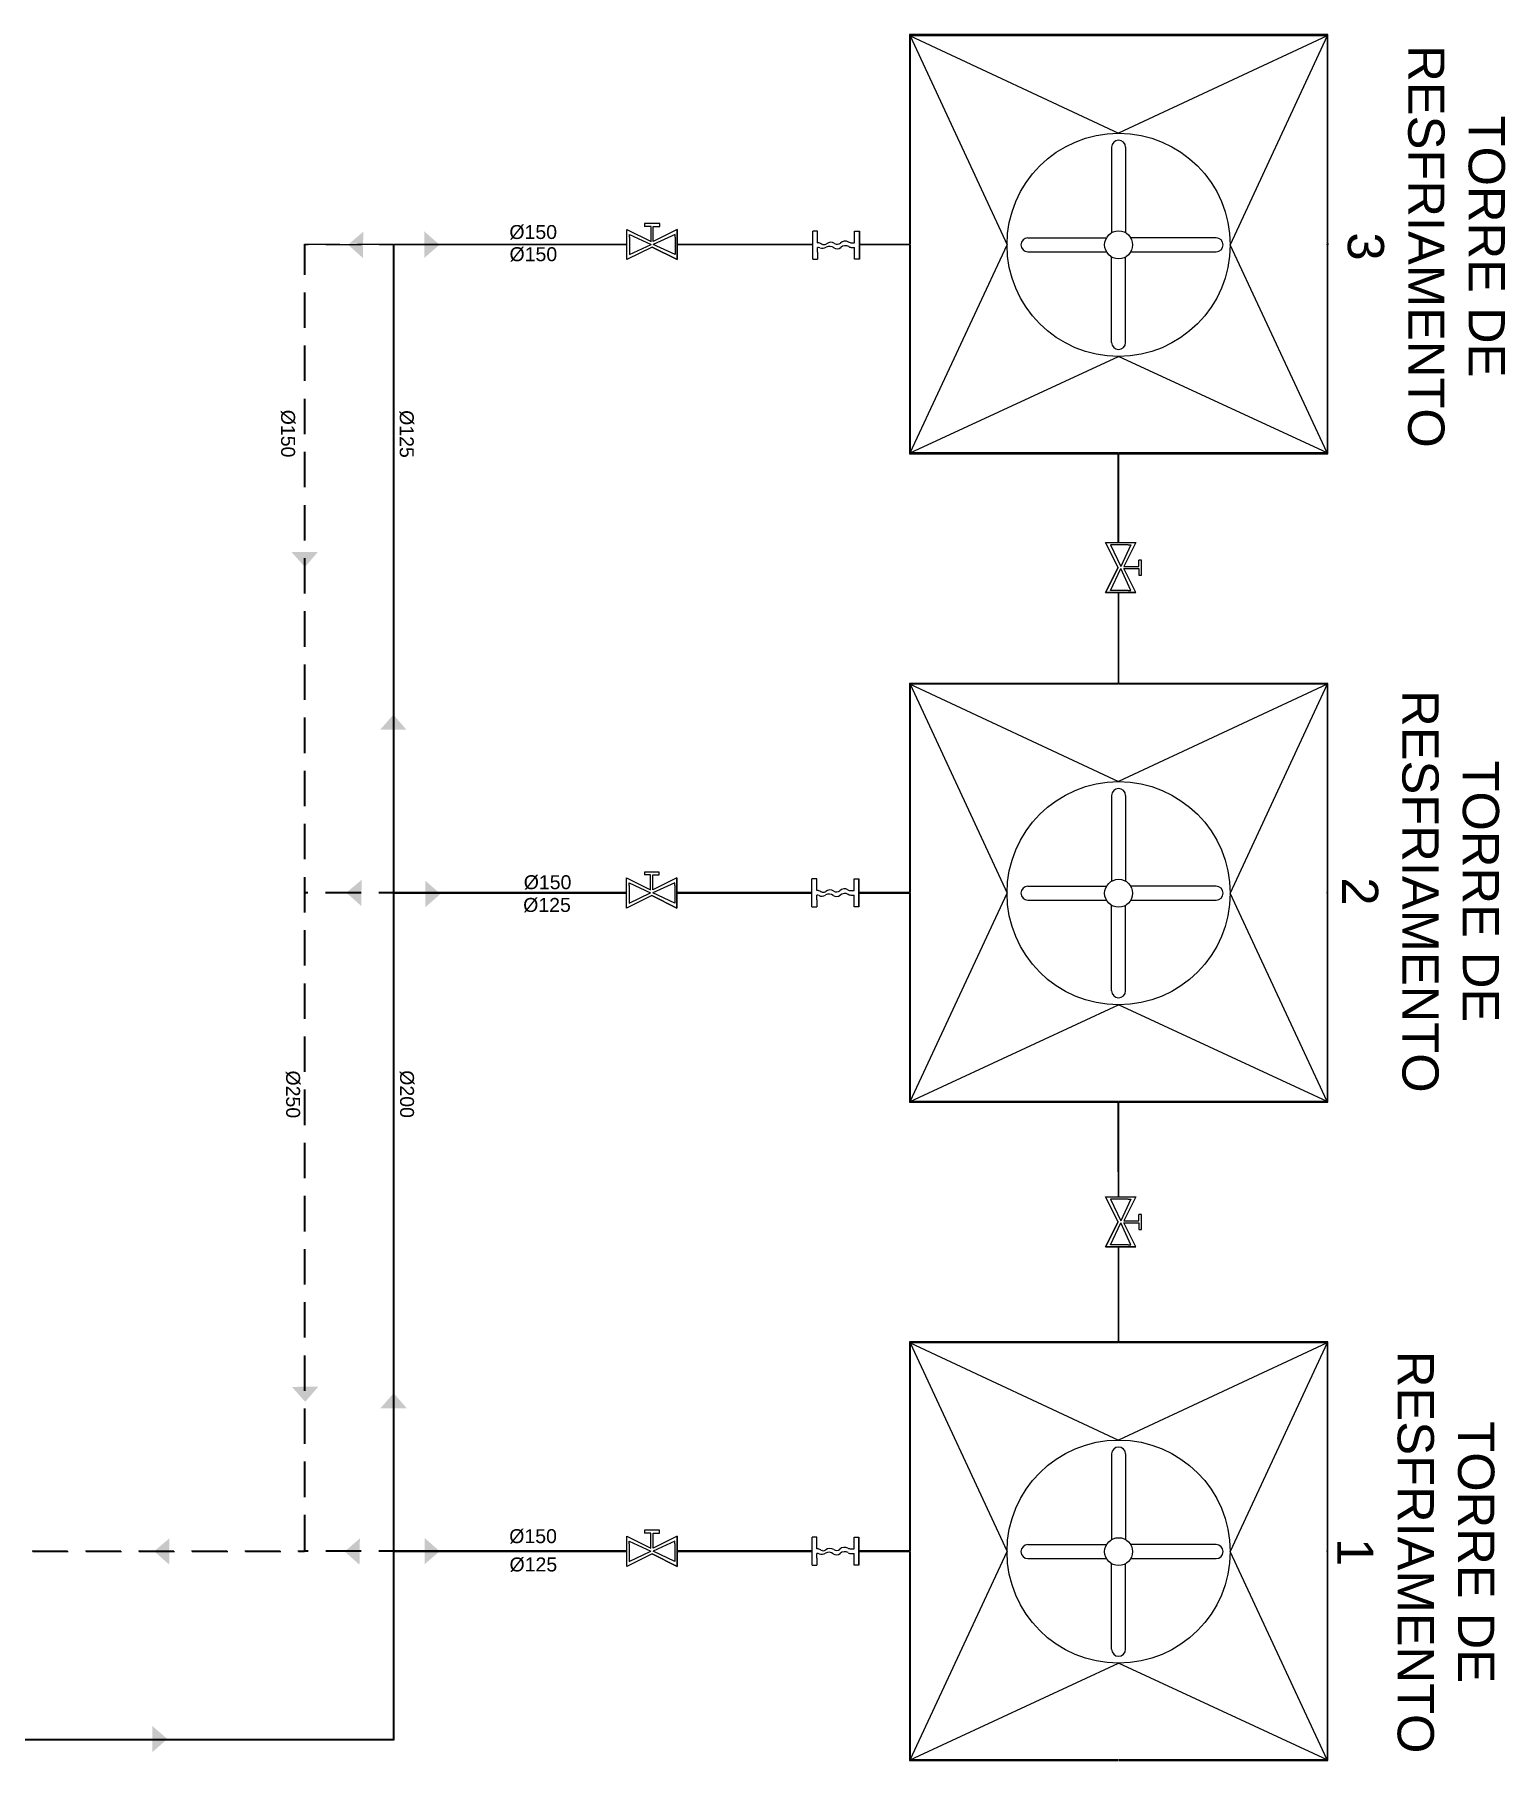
# Model space of a CAD drawing. Header units: millimetres. Extents: x -3738 to 3262, y -1370 to 2506.
# Drawn here: x 1637 to 2692, y -438 to 799 of the extents above; entities that cross this region are included whole.
import ezdxf

# ---------------------------------------------------------------- set-up
doc = ezdxf.new("R2010")
doc.units = ezdxf.units.MM
doc.linetypes.add('DASHEDX2', pattern=[38.1, 25.4, -12.7])
doc.styles.get("Standard").update_dxf_attribs({"font": 'arial.ttf'})

msp = doc.modelspace()

# ---------------------------------------------------------------- hatches: boundary and pattern name
h = msp.add_hatch(color=256)
h.set_gradient(color2=(0, 0, 0), tint=1)
h.paths.add_polyline_path([(1873.2, 657.5), (1862.3, 648.2), (1873, 638.6), (1873.1, 647.4)])
h = msp.add_hatch(color=256)
h.set_gradient(color2=(0, 0, 0), tint=1)
h.paths.add_polyline_path([(1917.1, 638.8), (1927.9, 648.2), (1917.1, 657.7), (1917.1, 648.9)])
h = msp.add_hatch(color=256)
h.set_gradient(color2=(0, 0, 0), tint=1)
h.paths.add_polyline_path([(1821.8, 427.8), (1831.4, 417.1), (1840.7, 428), (1831.9, 428)])
h = msp.add_hatch(color=256)
h.set_gradient(color2=(0, 0, 0), tint=1)
h.paths.add_polyline_path([(1894.1, 300.5), (1904.2, 300.5), (1894.8, 311.3), (1885.3, 300.5)])
h = msp.add_hatch(color=256)
h.set_gradient(color2=(0, 0, 0), tint=1)
h.paths.add_polyline_path([(1872.1, 193), (1861.1, 183.7), (1871.8, 174.1), (1871.9, 182.9)])
h = msp.add_hatch(color=256)
h.set_gradient(color2=(0, 0, 0), tint=1)
h.paths.add_polyline_path([(1917.8, 173.3), (1928.6, 182.8), (1917.8, 192.2), (1917.8, 183.4)])
h = msp.add_hatch(color=256)
h.set_gradient(color2=(0, 0, 0), tint=1)
h.paths.add_polyline_path([(1822, -170.6), (1831.6, -181.3), (1841, -170.4), (1832.2, -170.5)])
h = msp.add_hatch(color=256)
h.set_gradient(color2=(0, 0, 0), tint=1)
h.paths.add_polyline_path([(1894.3, -185.9), (1904.4, -185.9), (1895, -175.1), (1885.5, -185.9)])
h = msp.add_hatch(color=256)
h.set_gradient(color2=(0, 0, 0), tint=1)
h.paths.add_polyline_path([(1734.2, -279.1), (1723.3, -288.4), (1734, -298), (1734.1, -289.2)])
h = msp.add_hatch(color=256)
h.set_gradient(color2=(0, 0, 0), tint=1)
h.paths.add_polyline_path([(1870.8, -279.2), (1859.9, -288.6), (1870.5, -298.1), (1870.6, -289.4)])
h = msp.add_hatch(color=256)
h.set_gradient(color2=(0, 0, 0), tint=1)
h.paths.add_polyline_path([(1917.2, -297.8), (1928, -288.4), (1917.2, -278.9), (1917.2, -287.7)])
h = msp.add_hatch(color=256)
h.set_gradient(color2=(0, 0, 0), tint=1)
h.paths.add_polyline_path([(1721.9, -432.5), (1732.7, -423), (1721.9, -413.6), (1721.9, -422.3)])

# ---------------------------------------------------------------- linework, layer by layer
for p, q in [((2265.4, 797.9), (2265.4, 648.6)), ((2564.4, 797.9), (2265.4, 797.9)), ((2265.4, 797.9), (2334.9, 648.1)), ((2265.4, 797.9), (2414.9, 728.1)), ((2564.4, 797.9), (2414.9, 728.1)), ((2564.4, 797.9), (2494.9, 648.1)), ((2564.4, 797.9), (2564.4, 648.6)), ((2409.9, 718.1), (2409.9, 656.8)), ((2419.9, 718.1), (2419.9, 656.8)), ((2062.3, 655.5), (2062.3, 659.1)), ((2062.3, 637.5), (2062.3, 659.1)), ((2062.3, 659.1), (2079.6, 650.5)), ((2085.8, 663.3), (2075, 663.3)), ((2075, 663.3), (2075, 661.3)), ((2079.6, 661.3), (2075, 661.3)), ((2079.6, 657.3), (2079.6, 661.3)), ((2079.6, 650.5), (2079.6, 657.3)), ((2081.2, 657.3), (2081.2, 661.3)), ((2081.2, 661.3), (2085.8, 661.3)), ((2098.4, 659.1), (2081.2, 650.6)), ((2081.2, 650.6), (2081.2, 657.3)), ((2085.8, 661.3), (2085.8, 663.3)), ((2098.4, 655.5), (2098.4, 659.1)), ((2098.4, 659.1), (2098.4, 637.5)), ((2195.5, 654.6), (2195.5, 657.9)), ((2195.5, 637.8), (2195.5, 657.9)), ((2198.9, 657.9), (2195.5, 657.9)), ((2198.9, 652.9), (2198.9, 657.9)), ((2225.6, 649.6), (2225.6, 657.9)), ((2225.6, 657.9), (2229, 657.9)), ((2229, 654.6), (2229, 657.9)), ((2229, 657.9), (2229, 637.8)), ((2062.3, 637.5), (2062.3, 655.5)), ((2080.4, 646.5), (2062.3, 637.5)), ((2080.4, 646.5), (2062.3, 637.5)), ((2064.1, 653.7), (2064.1, 655.5)), ((2064.1, 655.5), (2079.6, 648.3)), ((2064.1, 653.7), (2064.1, 642.9)), ((2064.1, 641.1), (2079.6, 648.3)), ((2080.4, 646.5), (2098.4, 637.5)), ((2098.4, 637.5), (2080.4, 646.5)), ((2096.8, 655.5), (2081.2, 648.3)), ((2096.8, 641.1), (2081.2, 648.3)), ((2096.8, 653.7), (2096.8, 655.5)), ((2096.8, 653.7), (2096.8, 642.9)), ((2098.4, 637.5), (2098.4, 655.5)), ((2195.5, 637.8), (2195.5, 654.6)), ((2198.9, 649.6), (2198.9, 652.9)), ((2198.9, 649.6), (2199.1, 649.6)), ((2198.9, 642.9), (2198.9, 646.2)), ((2198.9, 646.2), (2198.9, 646.2)), ((2202.6, 648.4), (2202.6, 648.4)), ((2223.5, 649.6), (2225.6, 649.6)), ((2223.8, 646.2), (2225.6, 646.2)), ((2225.6, 637.8), (2225.6, 646.2)), ((2229, 637.8), (2229, 654.6)), ((2264.9, 649.1), (2264.9, 648.6)), ((2264.9, 648.6), (2265.4, 648.6)), ((2264.9, 648.1), (2265.4, 648.1)), ((2265.4, 498.9), (2334.9, 648.1)), ((2265.4, 648.1), (2265.4, 498.9)), ((2349.9, 653.1), (2406.2, 653.1)), ((2484.9, 653.1), (2423.5, 653.1)), ((2564.4, 498.9), (2494.9, 648.1)), ((2564.4, 648.1), (2564.4, 648.6)), ((2564.4, 648.1), (2564.4, 498.9)), ((2564.9, 649.1), (2564.9, 648.1)), ((2062.3, 637.5), (2062.3, 641.1)), ((2064.1, 642.9), (2064.1, 641.1)), ((2096.8, 642.9), (2096.8, 641.1)), ((2098.4, 637.5), (2098.4, 641.1)), ((2195.5, 637.8), (2195.5, 641.2)), ((2195.5, 637.8), (2198.9, 637.8)), ((2198.9, 642.9), (2198.9, 637.8)), ((2229, 637.8), (2225.6, 637.8)), ((2229, 637.8), (2229, 641.2)), ((2349.9, 643.1), (2406.2, 643.1)), ((2409.9, 578.1), (2409.9, 639.5)), ((2419.9, 578.1), (2419.9, 639.5)), ((2423.5, 643.1), (2484.9, 643.1)), ((2265.4, 498.9), (2414.9, 568.1)), ((2564.4, 498.9), (2414.9, 568.1)), ((2414.6, 498.9), (2265.4, 498.9)), ((2414.6, 498.4), (2414.6, 498.9)), ((2414.6, 434.8), (2414.6, 498.9)), ((2414.6, 448.4), (2414.6, 498.4)), ((2564.4, 498.9), (2415.1, 498.9)), ((2415.1, 498.4), (2415.1, 498.9)), ((2415.1, 448.4), (2415.1, 498.4)), ((2414.6, 448.4), (2414.6, 434.8)), ((2415.1, 434.8), (2415.1, 448.4)), ((2414.6, 416.8), (2405.6, 434.8)), ((2405.6, 434.8), (2423.6, 434.8)), ((2405.6, 434.8), (2409.2, 434.8)), ((2414.6, 416.8), (2405.6, 434.8)), ((2405.6, 434.8), (2427.2, 434.8)), ((2427.2, 434.8), (2418.6, 417.6)), ((2423.6, 434.8), (2427.2, 434.8)), ((2411, 433), (2409.2, 433)), ((2409.2, 433), (2416.4, 417.6)), ((2421.8, 433), (2411, 433)), ((2423.6, 433), (2416.4, 417.6)), ((2421.8, 433), (2423.6, 433)), ((2429.4, 417.6), (2429.4, 422.1)), ((2431.4, 422.1), (2429.4, 422.1)), ((2431.4, 411.4), (2431.4, 422.1)), ((2414.6, 416.8), (2405.6, 398.8)), ((2405.6, 398.8), (2414.6, 416.8)), ((2409.2, 400.4), (2416.4, 416)), ((2423.6, 400.4), (2416.4, 416)), ((2418.6, 417.6), (2425.4, 417.6)), ((2418.7, 416), (2425.4, 416)), ((2427.2, 398.8), (2418.7, 416)), ((2425.4, 417.6), (2429.4, 417.6)), ((2425.4, 416), (2429.4, 416)), ((2429.4, 416), (2429.4, 411.4)), ((2429.4, 411.4), (2431.4, 411.4)), ((2405.6, 398.8), (2423.6, 398.8)), ((2405.6, 398.8), (2409.2, 398.8)), ((2427.2, 398.8), (2405.6, 398.8)), ((2411, 400.4), (2409.2, 400.4)), ((2421.8, 400.4), (2411, 400.4)), ((2414.6, 398.8), (2414.6, 333.6)), ((2415.1, 333.6), (2415.1, 398.8)), ((2421.8, 400.4), (2423.6, 400.4)), ((2423.6, 398.8), (2427.2, 398.8)), ((2265.4, 333.1), (2265.4, 183.8)), ((2414.6, 333.1), (2265.4, 333.1)), ((2265.4, 333.1), (2334.9, 183.3)), ((2265.4, 333.1), (2414.9, 263.3)), ((2414.6, 333.6), (2414.6, 333.1)), ((2564.4, 333.1), (2414.9, 263.3)), ((2415.1, 333.6), (2415.1, 333.1)), ((2564.4, 333.1), (2415.1, 333.1)), ((2564.4, 333.1), (2494.9, 183.3)), ((2564.4, 333.1), (2564.4, 183.8)), ((2409.9, 253.3), (2409.9, 192)), ((2419.9, 253.3), (2419.9, 192)), ((2085.5, 198.5), (2074.8, 198.5)), ((2074.8, 198.5), (2074.8, 196.5)), ((2085.5, 196.5), (2085.5, 198.5)), ((2062.1, 190.7), (2062.1, 194.3)), ((2062.1, 172.6), (2062.1, 194.3)), ((2062.1, 194.3), (2079.3, 185.7)), ((2062.1, 172.6), (2062.1, 190.7)), ((2063.9, 188.9), (2063.9, 190.7)), ((2063.9, 190.7), (2079.3, 183.5)), ((2063.9, 188.9), (2063.9, 178)), ((2079.3, 196.5), (2074.8, 196.5)), ((2079.3, 192.5), (2079.3, 196.5)), ((2079.3, 185.7), (2079.3, 192.5)), ((2080.9, 192.5), (2080.9, 196.5)), ((2080.9, 196.5), (2085.5, 196.5)), ((2098.1, 194.3), (2080.9, 185.7)), ((2080.9, 185.7), (2080.9, 192.5)), ((2096.6, 190.7), (2080.9, 183.5)), ((2096.6, 188.9), (2096.6, 190.7)), ((2096.6, 188.9), (2096.6, 178)), ((2098.1, 190.7), (2098.1, 194.3)), ((2098.1, 194.3), (2098.1, 172.6)), ((2098.1, 172.6), (2098.1, 190.7)), ((2195, 190.2), (2195, 193.6)), ((2195, 173.5), (2195, 193.6)), ((2198.4, 193.6), (2195, 193.6)), ((2195, 173.5), (2195, 190.2)), ((2198.4, 188.6), (2198.4, 193.6)), ((2198.4, 185.2), (2198.4, 188.6)), ((2225.2, 185.2), (2225.2, 193.6)), ((2225.2, 193.6), (2228.5, 193.6)), ((2228.5, 190.2), (2228.5, 193.6)), ((2228.5, 193.6), (2228.5, 173.5)), ((2228.5, 173.5), (2228.5, 190.2)), ((2349.9, 188.3), (2406.2, 188.3)), ((2484.9, 188.3), (2423.5, 188.3)), ((2080.1, 181.6), (2062.1, 172.6)), ((2080.1, 181.6), (2062.1, 172.6)), ((2062.1, 172.6), (2062.1, 176.2)), ((2063.9, 176.2), (2079.3, 183.5)), ((2063.9, 178), (2063.9, 176.2)), ((2080.1, 181.6), (2098.1, 172.6)), ((2098.1, 172.6), (2080.1, 181.6)), ((2096.6, 176.2), (2080.9, 183.5)), ((2096.6, 178), (2096.6, 176.2)), ((2098.1, 172.6), (2098.1, 176.2)), ((2195, 173.5), (2195, 176.9)), ((2195, 173.5), (2198.4, 173.5)), ((2198.4, 185.2), (2198.6, 185.2)), ((2198.4, 178.5), (2198.4, 181.9)), ((2198.4, 181.9), (2198.4, 181.9)), ((2198.4, 178.5), (2198.4, 173.5)), ((2202.1, 184.1), (2202.1, 184.1)), ((2223.1, 185.2), (2225.2, 185.2)), ((2223.4, 181.9), (2225.2, 181.9)), ((2225.2, 173.5), (2225.2, 181.9)), ((2228.5, 173.5), (2225.2, 173.5)), ((2228.5, 173.5), (2228.5, 176.9)), ((2264.9, 183.8), (2265.4, 183.8)), ((2264.9, 183.3), (2265.4, 183.3)), ((2265.4, 34.1), (2334.9, 183.3)), ((2265.4, 183.3), (2265.4, 34.1)), ((2349.9, 178.3), (2406.2, 178.3)), ((2409.9, 113.3), (2409.9, 174.6)), ((2419.9, 113.3), (2419.9, 174.6)), ((2423.5, 178.3), (2484.9, 178.3)), ((2564.4, 34.1), (2494.9, 183.3)), ((2564.4, 183.3), (2564.4, 183.8)), ((2564.4, 183.3), (2564.4, 34.1)), ((2564.9, 183.3), (2564.9, 183.8)), ((2265.4, 34.1), (2414.9, 103.3)), ((2564.4, 34.1), (2414.9, 103.3)), ((2414.6, 34.1), (2265.4, 34.1)), ((2414.6, 33.6), (2414.6, 34.1)), ((2414.6, -16.4), (2414.6, 33.6)), ((2564.4, 34.1), (2415.1, 34.1)), ((2415.1, 33.6), (2415.1, 34.1)), ((2415.1, -16.4), (2415.1, 33.6)), ((2414.6, -16.4), (2414.6, -34.3)), ((2415.1, -34.3), (2415.1, -16.4)), ((2414.6, -52.3), (2405.6, -34.3)), ((2405.6, -34.3), (2423.6, -34.3)), ((2405.6, -34.3), (2409.2, -34.3)), ((2414.6, -52.3), (2405.6, -34.3)), ((2405.6, -34.3), (2427.2, -34.3)), ((2411, -36.1), (2409.2, -36.1)), ((2409.2, -36.1), (2416.4, -51.5)), ((2421.8, -36.1), (2411, -36.1)), ((2423.6, -36.1), (2416.4, -51.5)), ((2427.2, -34.3), (2418.6, -51.5)), ((2421.8, -36.1), (2423.6, -36.1)), ((2423.6, -34.3), (2427.2, -34.3)), ((2429.4, -51.5), (2429.4, -47)), ((2431.4, -47), (2429.4, -47)), ((2431.4, -57.7), (2431.4, -47)), ((2414.6, -52.3), (2405.6, -70.3)), ((2405.6, -70.3), (2414.6, -52.3)), ((2409.2, -68.8), (2416.4, -53.1)), ((2423.6, -68.8), (2416.4, -53.1)), ((2418.6, -51.5), (2425.4, -51.5)), ((2418.7, -53.1), (2425.4, -53.1)), ((2427.2, -70.3), (2418.7, -53.1)), ((2425.4, -51.5), (2429.4, -51.5)), ((2425.4, -53.1), (2429.4, -53.1)), ((2429.4, -53.1), (2429.4, -57.7)), ((2429.4, -57.7), (2431.4, -57.7)), ((2405.6, -70.3), (2423.6, -70.3)), ((2405.6, -70.3), (2409.2, -70.3)), ((2427.2, -70.3), (2405.6, -70.3)), ((2411, -68.8), (2409.2, -68.8)), ((2421.8, -68.8), (2411, -68.8)), ((2414.6, -70.3), (2414.6, -138.4)), ((2415.1, -138.4), (2415.1, -70.3)), ((2421.8, -68.8), (2423.6, -68.8)), ((2423.6, -70.3), (2427.2, -70.3)), ((2265.4, -138.9), (2265.4, -288.2)), ((2414.6, -138.9), (2265.4, -138.9)), ((2265.4, -138.9), (2334.9, -288.7)), ((2265.4, -138.9), (2414.9, -208.7)), ((2414.6, -138.4), (2414.6, -138.9)), ((2564.4, -138.9), (2414.9, -208.7)), ((2415.1, -138.4), (2415.1, -138.9)), ((2415.1, -138.4), (2415.1, -138.4)), ((2564.4, -138.9), (2415.1, -138.9)), ((2564.4, -138.9), (2494.9, -288.7)), ((2564.4, -138.9), (2564.4, -288.2)), ((2409.9, -218.7), (2409.9, -280)), ((2419.9, -218.7), (2419.9, -280)), ((2062.2, -281.2), (2062.2, -277.6)), ((2062.2, -299.3), (2062.2, -277.6)), ((2062.2, -277.6), (2079.5, -286.2)), ((2062.2, -299.3), (2062.2, -281.2)), ((2064, -283), (2064, -281.2)), ((2064, -281.2), (2079.5, -288.4)), ((2064, -283), (2064, -293.9)), ((2085.7, -273.4), (2074.9, -273.4)), ((2074.9, -273.4), (2074.9, -275.4)), ((2079.5, -275.4), (2074.9, -275.4)), ((2079.5, -279.4), (2079.5, -275.4)), ((2079.5, -286.2), (2079.5, -279.4)), ((2081.1, -279.4), (2081.1, -275.4)), ((2081.1, -275.4), (2085.7, -275.4)), ((2098.3, -277.6), (2081.1, -286.2)), ((2081.1, -286.2), (2081.1, -279.4)), ((2096.7, -281.2), (2081.1, -288.4)), ((2085.7, -275.4), (2085.7, -273.4)), ((2096.7, -283), (2096.7, -281.2)), ((2096.7, -283), (2096.7, -293.9)), ((2098.3, -281.2), (2098.3, -277.6)), ((2098.3, -277.6), (2098.3, -299.3)), ((2098.3, -299.3), (2098.3, -281.2)), ((2195.1, -281.7), (2195.1, -278.4)), ((2195.1, -298.4), (2195.1, -278.4)), ((2198.4, -278.4), (2195.1, -278.4)), ((2195.1, -298.4), (2195.1, -281.7)), ((2198.4, -283.4), (2198.4, -278.4)), ((2198.4, -286.7), (2198.4, -283.4)), ((2225.2, -286.7), (2225.2, -278.4)), ((2225.2, -278.4), (2228.5, -278.4)), ((2228.5, -281.7), (2228.5, -278.4)), ((2228.5, -278.4), (2228.5, -298.4)), ((2228.5, -298.4), (2228.5, -281.7)), ((2349.9, -283.7), (2406.2, -283.7)), ((2484.9, -283.7), (2423.5, -283.7)), ((2080.3, -290.3), (2062.2, -299.3)), ((2080.3, -290.3), (2062.2, -299.3)), ((2062.2, -299.3), (2062.2, -295.7)), ((2064, -295.7), (2079.5, -288.4)), ((2064, -293.9), (2064, -295.7)), ((2080.3, -290.3), (2098.3, -299.3)), ((2098.3, -299.3), (2080.3, -290.3)), ((2096.7, -295.7), (2081.1, -288.4)), ((2096.7, -293.9), (2096.7, -295.7)), ((2098.3, -299.3), (2098.3, -295.7)), ((2195.1, -298.4), (2195.1, -295.1)), ((2198.4, -286.7), (2198.6, -286.7)), ((2198.4, -293.4), (2198.4, -290.1)), ((2198.4, -290.1), (2198.5, -290.1)), ((2198.4, -293.4), (2198.4, -298.4)), ((2202.2, -287.9), (2202.1, -287.9)), ((2223.1, -286.7), (2225.2, -286.7)), ((2223.4, -290.1), (2225.2, -290.1)), ((2225.2, -298.4), (2225.2, -290.1)), ((2228.5, -298.4), (2228.5, -295.1)), ((2265.4, -288.2), (2264.9, -288.2)), ((2265.4, -288.7), (2265.4, -437.9)), ((2265.4, -437.9), (2334.9, -288.7)), ((2349.9, -293.7), (2406.2, -293.7)), ((2423.5, -293.7), (2484.9, -293.7)), ((2564.4, -437.9), (2494.9, -288.7)), ((2564.4, -288.7), (2564.4, -288.2)), ((2564.4, -288.7), (2564.4, -437.9)), ((2564.9, -288.7), (2564.9, -288.2)), ((2195.1, -298.4), (2198.4, -298.4)), ((2228.5, -298.4), (2225.2, -298.4)), ((2409.9, -358.7), (2409.9, -297.3)), ((2419.9, -358.7), (2419.9, -297.3)), ((2265.4, -437.9), (2414.9, -368.7)), ((2564.4, -437.9), (2414.9, -368.7)), ((2414.6, -437.9), (2265.4, -437.9)), ((2564.4, -437.9), (2415.1, -437.9))]:
    msp.add_line(p, q)
at = {"color": 1, "linetype": 'DASHEDX2'}
for p, q in [((1831, -287.7), (1831, 648.6)), ((1831, 648.6), (2062.3, 648.6)), ((1831.5, -287.7), (1831.5, 648.1)), ((2062.3, 648.1), (1831.5, 648.1)), ((2098.4, 648.6), (2195.5, 648.6)), ((2195.5, 648.1), (2098.4, 648.1)), ((2229, 648.6), (2264.9, 648.6)), ((2264.9, 648.1), (2229, 648.1)), ((2062.1, 183.8), (1831.5, 183.8)), ((2062.1, 183.3), (1831.5, 183.3)), ((2195, 183.8), (2098.1, 183.8)), ((2195, 183.3), (2098.1, 183.3)), ((2264.9, 183.8), (2228.5, 183.8)), ((2264.9, 183.3), (2228.5, 183.3)), ((1292.9, -288.2), (1831, -288.2)), ((1293.4, -288.7), (1831, -288.7)), ((2062.2, -288.7), (1831, -288.7)), ((1831.5, -288.2), (1831.5, -288.2)), ((2062.2, -288.2), (1831.5, -288.2)), ((1894.8, -288.2), (1894.8, -288.2)), ((2195.1, -288.2), (2098.3, -288.2)), ((2195.1, -288.7), (2098.3, -288.7)), ((2265.4, -288.2), (2228.5, -288.2)), ((2265.4, -288.7), (2228.5, -288.7))]:
    msp.add_line(p, q, dxfattribs=at)
at = {"color": 1}
for p, q in [((1894.8, 648.6), (1894.8, 648.1)), ((1894.8, 648.6), (2062.3, 648.6)), ((1894.8, -288.2), (1894.8, 648.1)), ((1894.8, 648.1), (1894.8, 648.1)), ((1895.3, 183.8), (1895.3, 648.1)), ((2062.3, 648.1), (1895.3, 648.1)), ((2098.4, 648.6), (2195.5, 648.6)), ((2195.5, 648.1), (2098.4, 648.1)), ((2229, 648.6), (2264.9, 648.6)), ((2264.9, 648.1), (2229, 648.1)), ((2062.1, 183.8), (1895.3, 183.8)), ((1895.3, -288.2), (1895.3, 183.3)), ((1895.3, 183.3), (2062.1, 183.3)), ((2195, 183.8), (2098.1, 183.8)), ((2098.1, 183.3), (2195, 183.3)), ((2264.9, 183.8), (2228.5, 183.8)), ((2228.5, 183.3), (2264.9, 183.3)), ((1831, -287.7), (1831, -288.2)), ((1831.5, -287.7), (1831.5, -288.2)), ((1894.8, -423.1), (1894.8, -288.7)), ((2062.2, -288.2), (1895.3, -288.2)), ((1895.3, -423.6), (1895.3, -288.7)), ((1895.3, -288.7), (2062.2, -288.7)), ((2195.1, -288.2), (2098.3, -288.2)), ((2098.3, -288.7), (2195.1, -288.7)), ((2264.9, -288.2), (2228.5, -288.2)), ((2228.5, -288.7), (2264.9, -288.7)), ((1374.8, -423.1), (1894.8, -423.1)), ((1375.3, -423.6), (1895.3, -423.6))]:
    msp.add_line(p, q, dxfattribs=at)
at = {"linetype": 'DASHEDX2'}
for p, q in [((2414.6, 448.4), (2414.6, 448.4)), ((2265.4, -288.7), (2264.9, -288.7))]:
    msp.add_line(p, q, dxfattribs=at)
for points in [[(2564.9, 649.1), (2564.9, 798.9), (2264.9, 798.9), (2264.9, 649.1)], [(2264.9, 648.1), (2264.9, 498.4), (2414.6, 498.4)], [(2415.1, 498.4), (2564.9, 498.4), (2564.9, 648.1)], [(2414.6, 333.6), (2264.9, 333.6), (2264.9, 183.8)], [(2564.9, 183.8), (2564.9, 333.6), (2415.1, 333.6)], [(2264.9, 183.3), (2264.9, 33.6), (2414.6, 33.6)], [(2415.1, 33.6), (2564.9, 33.6), (2564.9, 183.3)], [(2414.6, -138.4), (2264.9, -138.4), (2264.9, -288.2)], [(2564.9, -288.2), (2564.9, -138.4), (2415.1, -138.4)], [(2264.9, -288.7), (2264.9, -438.4), (2414.6, -438.4)], [(2415.1, -438.4), (2564.9, -438.4), (2564.9, -288.7)]]:
    msp.add_lwpolyline(points)
for centre, radius in [((2414.9, 648.1), 80), ((2414.9, 648.1), 10), ((2414.9, 183.3), 80), ((2414.9, 183.3), 10), ((2414.9, -288.7), 80), ((2414.9, -288.7), 10)]:
    msp.add_circle(centre, radius)
for centre, radius, start, end in [((2414.9, 718.1), 5, 0, 180), ((2198.9, 641.2), 5.02, 70.5955, 90), ((2199.1, 644.5), 5.02, 57.0076, 90), ((2202.4, 651.2), 5.55, 250.5955, 300.3448), ((2203.5, 651.3), 3.03, 237.0076, 307.4133), ((2207.8, 642), 5.02, 53.3456, 120.3448), ((2208.4, 644.9), 5.02, 55.953, 127.4133), ((2213.1, 649.2), 3.9, 233.3456, 311.0513), ((2213.1, 651.9), 3.43, 235.953, 312.9094), ((2218.8, 645.7), 5.02, 62.0579, 132.9094), ((2218.9, 642.5), 5.02, 60.7856, 131.0513), ((2223.5, 654.6), 5.02, 242.0579, 270), ((2223.8, 651.2), 5.02, 240.7856, 270), ((2349.9, 648.1), 5, 90, 270), ((2484.9, 648.1), 5, 270, 90), ((2414.9, 578.1), 5, 180, 0), ((2414.9, 253.3), 5, 0, 180), ((2218.4, 181.4), 5.02, 62.0579, 132.9094), ((2223.1, 190.2), 5.02, 242.0579, 270), ((2349.9, 183.3), 5, 90, 270), ((2484.9, 183.3), 5, 270, 90), ((2198.4, 176.9), 5.02, 70.5955, 90), ((2198.6, 180.2), 5.02, 57.0076, 90), ((2201.9, 186.8), 5.55, 250.5955, 300.3448), ((2203, 187), 3.03, 237.0076, 307.4133), ((2207.3, 177.7), 5.02, 53.3456, 120.3448), ((2207.9, 180.6), 5.02, 55.953, 127.4133), ((2212.6, 184.9), 3.9, 233.3456, 311.0513), ((2212.6, 187.6), 3.43, 235.953, 312.9094), ((2218.5, 178.1), 5.02, 60.7856, 131.0513), ((2223.4, 186.9), 5.02, 240.7856, 270), ((2414.9, 113.3), 5, 180, 0), ((2414.9, -218.7), 5, 0, 180), ((2349.9, -288.7), 5, 90, 270), ((2484.9, -288.7), 5, 270, 90), ((2198.5, -295.1), 5.02, 70.5955, 90), ((2198.6, -291.7), 5.02, 57.0076, 90), ((2202, -285.1), 5.55, 250.5955, 300.3448), ((2203, -285), 3.03, 237.0076, 307.4133), ((2207.3, -294.2), 5.02, 53.3456, 120.3448), ((2207.9, -291.4), 5.02, 55.953, 127.4133), ((2212.6, -287.1), 3.9, 233.3456, 311.0513), ((2212.6, -284.4), 3.43, 235.953, 312.9094), ((2218.4, -290.6), 5.02, 62.0579, 132.9094), ((2218.5, -293.8), 5.02, 60.7856, 131.0513), ((2223.1, -281.7), 5.02, 242.0579, 270), ((2223.4, -285.1), 5.02, 240.7856, 270), ((2414.9, -358.7), 5, 180, 0)]:
    msp.add_arc(centre, radius, start, end)

# ---------------------------------------------------------------- texts
at = {"char_height": 26, "attachment_point": 4, "rotation": 270}
for s, insert in [('\\pxqc;TORRE DE RESFRIAMENTO 3', (2635.4, 795.9)), ('\\pxqc;TORRE DE RESFRIAMENTO 2', (2631.4, 333.6)), ('\\pxqc;TORRE DE RESFRIAMENTO 1', (2628, -140.1))]:
    msp.add_mtext_dynamic_manual_height_columns(s, width=297.971, gutter_width=12.5, heights=[294.8], dxfattribs=dict(at, insert=insert))
at = {"linetype": 'DASHEDX2', "char_height": 10, "attachment_point": 1}
for s, width, gutter_width, insert in [('%%C150', 31.232, 12.5, (1978, 662.3)), ('%%C150', 31.232, 12.5, (1978.1, 646.4)), ('%%C150', 31.232, 12.5, (1988.3, 196.2)), ('%%C125', 125.59, 12.5, (1987.9, 179.9)), ('%%C150', 198.147, 38.5, (1977.9, -272.6)), ('%%C125', 125.59, 12.5, (1978.1, -292.9))]:
    msp.add_mtext_dynamic_manual_height_columns(s, width=width, gutter_width=gutter_width, heights=[0], dxfattribs=dict(at, insert=insert))
at = {"linetype": 'DASHEDX2', "char_height": 10, "attachment_point": 1, "rotation": 270}
for s, width, heights, insert in [('%%C150', 31.232, [0], (1824.3, 529.9)), ('%%C125', 125.59, [32.3], (1909.4, 529.6)), ('%%C250', 64.33, [0], (1827.9, 56.2)), ('\\pxt4;%%C200', 125.59, [0], (1909.6, 56.4))]:
    msp.add_mtext_dynamic_manual_height_columns(s, width=width, gutter_width=12.5, heights=heights, dxfattribs=dict(at, insert=insert))

doc.saveas('drawing.dxf')
